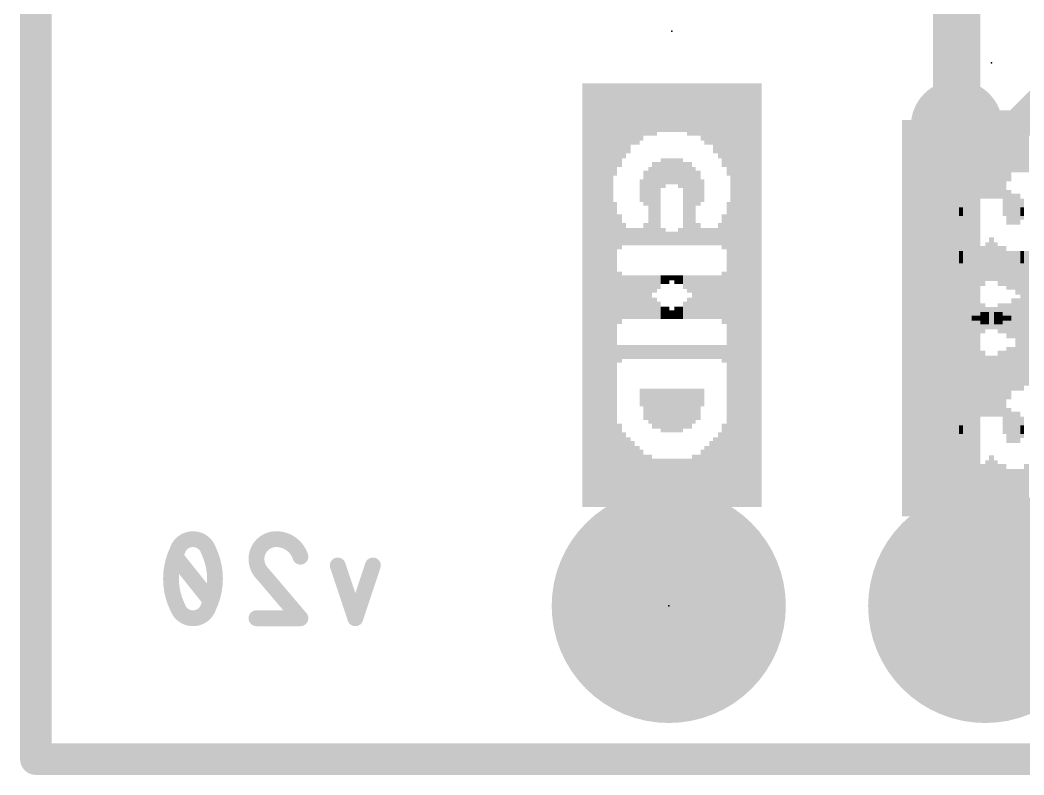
# Model space of a CAD drawing. Extents: x -27.9 to 58.7, y -19.6 to 25.5.
# Drawn here: x -0.13 to 7.93, y -0.13 to 5.93 of the extents above; entities that cross this region are included whole.
import ezdxf

# ---------------------------------------------------------------- set-up
doc = ezdxf.new("R2010")
doc.units = 0
for name, color, linetype in [('1', 12, 'CONTINUOUS'), ('16', 53, 'CONTINUOUS'), ('17', 254, 'CONTINUOUS'), ('18', 110, 'CONTINUOUS'), ('20', 53, 'CONTINUOUS'), ('21', 41, 'CONTINUOUS'), ('22', 40, 'CONTINUOUS'), ('23', 53, 'CONTINUOUS'), ('24', 53, 'CONTINUOUS'), ('51', 53, 'CONTINUOUS')]:
    doc.layers.add(name, color=color, linetype=linetype)

# ---------------------------------------------------------------- blocks, each defined once
blk = doc.blocks.new('RECT')
blk.add_solid([(-0.5, -0.5), (0.5, -0.5), (-0.5, 0.5), (0.5, 0.5)])
blk = doc.blocks.new('ROUNDP')
at = {"const_width": 0.5}
blk.add_lwpolyline([(0, -0.25, 1), (0, 0.25, 1), (0, -0.25)], format="xyb", dxfattribs=at)
blk = doc.blocks.new('ROUNDV')
at = {"const_width": 0.5}
blk.add_lwpolyline([(0, -0.25, 1), (0, 0.25, 1), (0, -0.25)], format="xyb", dxfattribs=at)

msp = doc.modelspace()

# ---------------------------------------------------------------- linework, layer by layer
at = {"layer": '1'}
for points, const_width in [([(0, 0), (0, 25.4)], 0.254), ([(7.3914, 6.7446), (7.3914, 5.08)], 0.381), ([(7.3914, 1.458), (7.3914, 5.08)], 0.381), ([(7.62, 1.2294), (7.3914, 1.458)], 0.381), ([(24.2472, 0), (0, 0)], 0.254)]:
    msp.add_lwpolyline(points, dxfattribs=dict(at, const_width=const_width))
for points, const_width in [([(7.4867, 5.08, 1), (7.2961, 5.08)], 0.1905), ([(7.2961, 5.08, 1), (7.4867, 5.08)], 0.1905), ([(7.4588, 1.5253, 1), (7.324, 1.3906)], 0.1905), ([(7.2961, 1.458, 1), (7.4867, 1.458)], 0.1905), ([(7.5526, 1.162, 1), (7.6874, 1.2967)], 0.1905), ([(0, 0.0635, 1), (0, -0.0635)], 0.127), ([(-0.0635, 0, 1), (0.0635, 0)], 0.127)]:
    msp.add_lwpolyline(points, format="xyb", dxfattribs=dict(at, const_width=const_width))
at = {"layer": '16'}
for points, const_width in [([(0, 0), (0, 25.4)], 0.254), ([(7.874, 5.08), (8.89, 6.096)], 0.254), ([(7.3914, 5.08), (7.874, 5.08)], 0.254), ([(1.4021, 1.2714), (1.1199, 1.6242)], 0.127), ([(2.564, 1.1303), (2.4229, 1.5536)], 0.127), ([(2.7051, 1.5536), (2.564, 1.1303)], 0.127), ([(1.8233, 1.4831), (2.1232, 1.1303)], 0.127), ([(2.1232, 1.1303), (1.7704, 1.1303)], 0.127), ([(24.2472, 0), (0, 0)], 0.254)]:
    msp.add_lwpolyline(points, dxfattribs=dict(at, const_width=const_width))
for points, const_width in [([(7.3914, 5.1435, 1), (7.3914, 5.0165)], 0.127), ([(7.8291, 5.1249, 1), (7.9189, 5.0351)], 0.127), ([(7.874, 5.0165, 1), (7.874, 5.1435)], 0.127), ([(1.261, 1.7653, 0.3205), (1.1375, 1.6771)], 0.127), ([(1.3844, 1.6771, 0.3205), (1.261, 1.7653)], 0.127), ([(1.261, 1.797, 1), (1.261, 1.7336)], 0.0635), ([(1.261, 1.7336, 1), (1.261, 1.797)], 0.0635), ([(1.9291, 1.7653, 0.4142), (1.7704, 1.6066)], 0.127), ([(2.1232, 1.6242, 0.3252), (1.9291, 1.7653)], 0.127), ([(1.9291, 1.797, 1), (1.9291, 1.7336)], 0.0635), ([(1.9291, 1.7336, 1), (1.9291, 1.7971)], 0.0635), ([(1.1375, 1.6771, 0.1139), (1.0846, 1.4478)], 0.127), ([(1.1075, 1.6874, 1), (1.1675, 1.6668)], 0.0635), ([(1.166, 1.6632, 1), (1.109, 1.691)], 0.0635), ([(1.4374, 1.4478, 0.1139), (1.3844, 1.6771)], 0.127), ([(1.413, 1.691, 1), (1.3559, 1.6632)], 0.0635), ([(1.3544, 1.6668, 1), (1.4145, 1.6874)], 0.0635), ([(1.1447, 1.644, 1), (1.0951, 1.6044)], 0.0635), ([(1.8021, 1.6065, 1), (1.7386, 1.6066)], 0.0635), ([(1.7386, 1.6066, 1), (1.8021, 1.6066)], 0.0635), ([(1.7704, 1.6066, 0.2053), (1.8233, 1.4831)], 0.127), ([(2.093, 1.6144, 1), (2.1534, 1.634)], 0.0635), ([(2.453, 1.5637, 1), (2.3928, 1.5436)], 0.0635), ([(2.7352, 1.5436, 1), (2.675, 1.5637)], 0.0635), ([(1.8475, 1.5036, 1), (1.7991, 1.4625)], 0.0635), ([(1.8014, 1.4601, 1), (1.8452, 1.5061)], 0.0635), ([(1.0846, 1.4478, 0.1139), (1.1375, 1.2185)], 0.127), ([(1.1163, 1.4478, 1), (1.0528, 1.4478)], 0.0635), ([(1.0528, 1.4478, 1), (1.1163, 1.4478)], 0.0635), ([(1.3844, 1.2185, 0.1139), (1.4374, 1.4478)], 0.127), ([(1.4691, 1.4478, 1), (1.4056, 1.4478)], 0.0635), ([(1.4056, 1.4478, 1), (1.4691, 1.4478)], 0.0635), ([(1.3773, 1.2516, 1), (1.4269, 1.2912)], 0.0635), ([(1.1375, 1.2185, 0.3205), (1.261, 1.1303)], 0.127), ([(1.1675, 1.2288, 1), (1.1075, 1.2082)], 0.0635), ([(1.109, 1.2046, 1), (1.166, 1.2324)], 0.0635), ([(1.261, 1.1303, 0.3205), (1.3844, 1.2185)], 0.127), ([(1.3559, 1.2324, 1), (1.413, 1.2046)], 0.0635), ([(1.4145, 1.2082, 1), (1.3544, 1.2288)], 0.0635), ([(1.261, 1.162, 1), (1.261, 1.0986)], 0.0635), ([(1.261, 1.0986, 1), (1.261, 1.162)], 0.0635), ([(1.7704, 1.1621, 1), (1.7704, 1.0986)], 0.0635), ([(2.099, 1.1097, 1), (2.1474, 1.1509)], 0.0635), ([(2.1232, 1.0986, 1), (2.1232, 1.1621)], 0.0635), ([(2.5339, 1.1403, 1), (2.5941, 1.1203)], 0.0635), ([(2.5339, 1.1203, 1), (2.5941, 1.1403)], 0.0635), ([(0, 0.0635, 1), (0, -0.0635)], 0.127), ([(-0.0635, 0, 1), (0.0635, 0)], 0.127)]:
    msp.add_lwpolyline(points, format="xyb", dxfattribs=dict(at, const_width=const_width))
at = {"layer": '20', "const_width": 0.2032}
for points in [[(0, 25.4), (0, 0)], [(0, 0), (25.4, 0)]]:
    msp.add_lwpolyline(points, dxfattribs=at)
at = {"layer": '20', "const_width": 0.1016}
for points in [[(0, 0.0508, 1), (0, -0.0508)], [(-0.0508, 0, 1), (0.0508, 0)]]:
    msp.add_lwpolyline(points, format="xyb", dxfattribs=at)
at = {"layer": '23'}
for p in [(5.1054, 5.842), (7.6708, 5.588), (5.08, 1.2294)]:
    msp.add_point(p, dxfattribs=at)
at = {"layer": '24'}
for p in [(5.1054, 5.842), (7.6708, 5.588)]:
    msp.add_point(p, dxfattribs=at)

# ---------------------------------------------------------------- block references
at = {"layer": '17', "xscale": 1.8796, "yscale": 1.8796, "rotation": 90}
for p in [(5.08, 1.2294), (5.08, 1.2294), (7.62, 1.2294), (7.62, 1.2294)]:
    msp.add_blockref('ROUNDP', p, dxfattribs=at)
at = {"layer": '18', "xscale": 0.7366, "yscale": 0.7366}
msp.add_blockref('ROUNDV', (7.3914, 5.08), dxfattribs=at)
msp.add_blockref('ROUNDV', (7.3914, 5.08), dxfattribs=at)
at = {"layer": '21', "rotation": 270}
for p, xscale, yscale in [((4.4054, 3.722), 3.4, 0.04), ((4.4404, 3.722), 3.4, 0.03), ((4.4754, 3.722), 3.4, 0.04), ((4.5104, 3.722), 3.4, 0.03), ((4.5454, 3.722), 3.4, 0.04), ((4.5804, 3.722), 3.4, 0.03), ((4.6154, 3.722), 3.4, 0.04), ((4.6504, 5.072), 0.7, 0.03), ((4.6854, 5.107), 0.63, 0.04), ((4.7204, 5.142), 0.56, 0.03), ((4.7554, 5.157), 0.53, 0.04), ((4.7904, 5.177), 0.49, 0.03), ((4.8254, 5.192), 0.46, 0.04), ((4.8604, 5.192), 0.46, 0.03), ((4.8954, 5.212), 0.42, 0.04), ((4.9304, 5.212), 0.42, 0.03), ((4.9654, 5.212), 0.42, 0.04), ((5.0004, 5.227), 0.39, 0.03), ((5.0354, 5.227), 0.39, 0.04), ((5.0704, 5.227), 0.39, 0.03), ((5.1054, 5.227), 0.39, 0.04), ((5.1404, 5.227), 0.39, 0.03), ((5.1754, 5.227), 0.39, 0.04), ((5.2104, 5.227), 0.39, 0.03), ((5.2454, 5.212), 0.42, 0.04), ((5.2804, 5.212), 0.42, 0.03), ((5.3154, 5.212), 0.42, 0.04), ((5.3504, 5.192), 0.46, 0.03), ((5.3854, 5.177), 0.49, 0.04), ((5.4204, 5.177), 0.49, 0.03), ((5.4554, 5.142), 0.56, 0.04), ((5.4904, 5.122), 0.6, 0.03), ((5.5254, 5.087), 0.67, 0.04), ((5.5604, 5.052), 0.74, 0.03), ((5.5954, 3.722), 3.4, 0.04), ((5.6304, 3.722), 3.4, 0.03), ((5.6654, 3.722), 3.4, 0.04), ((5.7004, 3.722), 3.4, 0.03), ((5.7354, 3.722), 3.4, 0.04), ((5.7704, 3.722), 3.4, 0.03), ((5.8054, 3.722), 3.4, 0.04), ((6.9708, 3.538), 3.18, 0.04), ((7.0058, 3.538), 3.18, 0.03), ((7.0408, 3.538), 3.18, 0.04), ((7.0758, 3.538), 3.18, 0.03), ((7.1108, 3.538), 3.18, 0.04), ((7.1458, 3.538), 3.18, 0.03), ((7.1808, 3.538), 3.18, 0.04), ((7.2158, 4.848), 0.56, 0.03), ((7.2508, 4.883), 0.49, 0.04), ((7.2858, 4.903), 0.45, 0.03), ((7.3208, 4.918), 0.42, 0.04), ((7.3558, 4.938), 0.38, 0.03), ((7.3908, 4.938), 0.38, 0.04), ((7.4258, 4.938), 0.38, 0.03), ((7.4608, 4.938), 0.38, 0.04), ((7.4958, 4.938), 0.38, 0.03), ((7.5308, 4.918), 0.42, 0.04), ((7.5658, 4.743), 0.77, 0.03), ((7.6008, 4.813), 0.63, 0.04), ((7.6358, 4.813), 0.63, 0.03), ((7.6708, 4.813), 0.63, 0.04), ((7.7058, 4.813), 0.63, 0.03), ((7.7408, 4.813), 0.63, 0.04), ((7.7758, 4.813), 0.63, 0.03), ((7.8108, 4.883), 0.49, 0.04), ((7.8458, 4.918), 0.42, 0.03), ((7.8808, 4.918), 0.42, 0.04), ((7.9158, 4.918), 0.42, 0.03), ((7.9508, 4.918), 0.42, 0.04), ((4.9654, 4.617), 0.35, 0.04), ((5.0004, 4.617), 0.35, 0.03), ((5.0354, 4.717), 0.21, 0.04), ((5.0704, 4.717), 0.21, 0.03), ((5.1054, 4.717), 0.21, 0.04), ((5.1404, 4.717), 0.21, 0.03), ((5.1754, 4.702), 0.24, 0.04), ((5.2104, 4.457), 0.67, 0.03), ((5.2454, 4.457), 0.67, 0.04), ((4.8954, 4.582), 0.28, 0.04), ((4.9304, 4.597), 0.31, 0.03), ((5.2804, 4.437), 0.63, 0.03), ((5.3154, 4.562), 0.24, 0.04), ((4.8604, 4.562), 0.18, 0.03), ((7.4608, 4.413), 0.25, 0.04), ((7.4958, 4.413), 0.25, 0.03), ((7.5308, 4.428), 0.28, 0.04), ((7.8108, 4.448), 0.24, 0.04), ((7.8458, 4.413), 0.25, 0.03), ((5.5604, 3.247), 2.45, 0.03), ((7.4258, 4.413), 0.17, 0.03), ((7.8808, 4.413), 0.17, 0.04), ((4.6504, 4.232), 0.28, 0.03), ((5.5254, 4.232), 0.28, 0.04), ((7.9158, 4.393), 0.07, 0.03), ((4.6854, 4.197), 0.21, 0.04), ((5.3154, 4.212), 0.18, 0.04), ((5.4904, 4.212), 0.18, 0.03), ((4.7204, 4.192), 0.14, 0.03), ((4.7554, 4.177), 0.11, 0.04), ((4.7904, 4.177), 0.11, 0.03), ((4.8254, 4.177), 0.11, 0.04), ((4.8604, 4.177), 0.11, 0.03), ((4.8954, 4.177), 0.11, 0.04), ((4.9304, 4.177), 0.11, 0.03), ((4.9654, 4.177), 0.11, 0.04), ((5.0004, 4.177), 0.11, 0.03), ((5.0354, 4.177), 0.11, 0.04), ((5.0704, 4.177), 0.11, 0.03), ((5.1054, 4.177), 0.11, 0.04), ((5.1404, 4.177), 0.11, 0.03), ((5.1754, 4.192), 0.14, 0.04), ((5.3504, 4.192), 0.14, 0.03), ((5.3854, 4.192), 0.14, 0.04), ((5.4204, 4.192), 0.14, 0.03), ((5.4554, 4.192), 0.14, 0.04), ((7.2158, 3.923), 0.67, 0.03), ((7.2508, 3.908), 0.56, 0.04), ((7.2858, 3.903), 0.49, 0.03), ((7.3208, 3.888), 0.46, 0.04), ((7.6008, 3.958), 0.32, 0.04), ((7.6358, 3.978), 0.28, 0.03), ((7.6708, 4.013), 0.35, 0.04), ((7.7058, 4.008), 0.28, 0.03), ((7.7408, 3.993), 0.25, 0.04), ((7.7758, 4.013), 0.21, 0.03), ((7.3558, 3.888), 0.38, 0.03), ((7.3908, 3.888), 0.38, 0.04), ((7.4258, 3.903), 0.35, 0.03), ((7.4608, 3.903), 0.35, 0.04), ((7.4958, 3.923), 0.31, 0.03), ((7.5308, 3.923), 0.31, 0.04), ((7.5658, 3.938), 0.28, 0.03), ((7.8108, 3.993), 0.17, 0.04), ((7.8458, 4.008), 0.14, 0.03), ((7.8808, 4.008), 0.14, 0.04), ((7.9158, 4.028), 0.1, 0.03), ((4.6504, 3.702), 0.42, 0.03), ((4.6854, 3.722), 0.38, 0.04), ((4.7204, 3.722), 0.32, 0.03), ((4.7554, 3.742), 0.28, 0.04), ((4.7904, 3.742), 0.28, 0.03), ((4.8254, 3.757), 0.25, 0.04), ((4.8604, 3.777), 0.21, 0.03), ((4.8954, 3.792), 0.18, 0.04), ((4.9304, 3.792), 0.18, 0.03), ((4.9654, 3.812), 0.14, 0.04), ((5.0004, 3.827), 0.11, 0.03), ((5.0354, 3.847), 0.07, 0.04), ((5.0704, 3.847), 0.07, 0.03), ((5.1054, 3.862), 0.04, 0.04), ((5.4904, 3.707), 0.35, 0.03), ((5.5254, 3.702), 0.42, 0.04), ((5.3854, 3.672), 0.28, 0.04), ((5.4204, 3.687), 0.31, 0.03), ((5.4554, 3.687), 0.31, 0.04), ((5.2804, 3.637), 0.21, 0.03), ((5.3154, 3.637), 0.21, 0.04), ((5.3504, 3.652), 0.24, 0.03), ((7.9158, 3.538), 0.38, 0.03), ((7.9508, 3.518), 0.42, 0.04), ((5.1404, 3.582), 0.1, 0.03), ((5.1754, 3.582), 0.1, 0.04), ((5.2104, 3.602), 0.14, 0.03), ((5.2454, 3.617), 0.17, 0.04), ((7.6708, 3.538), 0.18, 0.04), ((7.7058, 3.538), 0.18, 0.03), ((7.7408, 3.538), 0.24, 0.04), ((7.7758, 3.538), 0.24, 0.03), ((7.8108, 3.518), 0.28, 0.04), ((7.8458, 3.538), 0.32, 0.03), ((7.8808, 3.523), 0.35, 0.04), ((5.0704, 3.547), 0.03, 0.03), ((5.1054, 3.567), 0.07, 0.04), ((7.5308, 3.538), 0.04, 0.04), ((7.5658, 3.538), 0.04, 0.03), ((7.6008, 3.538), 0.1, 0.04), ((7.6358, 3.538), 0.1, 0.03), ((7.2158, 3.153), 0.67, 0.03), ((7.2508, 3.168), 0.56, 0.04), ((7.2858, 3.173), 0.49, 0.03), ((7.3208, 3.188), 0.46, 0.04), ((4.6504, 3.267), 0.17, 0.03), ((4.6854, 3.252), 0.14, 0.04), ((4.7204, 3.267), 0.11, 0.03), ((4.7554, 3.267), 0.11, 0.04), ((4.7904, 3.267), 0.11, 0.03), ((4.8254, 3.267), 0.11, 0.04), ((4.8604, 3.267), 0.11, 0.03), ((4.8954, 3.267), 0.11, 0.04), ((4.9304, 3.267), 0.11, 0.03), ((4.9654, 3.267), 0.11, 0.04), ((5.0004, 3.267), 0.11, 0.03), ((5.0354, 3.267), 0.11, 0.04), ((5.0704, 3.267), 0.11, 0.03), ((5.1054, 3.267), 0.11, 0.04), ((5.1404, 3.267), 0.11, 0.03), ((5.1754, 3.267), 0.11, 0.04), ((5.2104, 3.267), 0.11, 0.03), ((5.2454, 3.267), 0.11, 0.04), ((5.2804, 3.267), 0.11, 0.03), ((5.3154, 3.267), 0.11, 0.04), ((5.3504, 3.267), 0.11, 0.03), ((5.3854, 3.267), 0.11, 0.04), ((5.4204, 3.267), 0.11, 0.03), ((5.4554, 3.267), 0.11, 0.04), ((5.4904, 3.267), 0.11, 0.03), ((5.5254, 3.252), 0.14, 0.04), ((7.3558, 3.188), 0.38, 0.03), ((7.3908, 3.188), 0.38, 0.04), ((7.4258, 3.173), 0.35, 0.03), ((7.4608, 3.173), 0.35, 0.04), ((7.4958, 3.153), 0.31, 0.03), ((7.5308, 3.133), 0.35, 0.04), ((7.5658, 2.943), 0.67, 0.03), ((7.6008, 3.013), 0.53, 0.04), ((7.6358, 2.993), 0.49, 0.03), ((7.6708, 2.993), 0.49, 0.04), ((7.7058, 2.978), 0.46, 0.03), ((7.7408, 2.978), 0.46, 0.04), ((7.7758, 2.958), 0.42, 0.03), ((7.8108, 3.028), 0.28, 0.04), ((7.8458, 3.048), 0.18, 0.03), ((7.8808, 3.048), 0.18, 0.04), ((7.9158, 3.028), 0.14, 0.03), ((4.8604, 2.902), 0.14, 0.03), ((4.8954, 2.847), 0.25, 0.04), ((4.9304, 2.832), 0.28, 0.03), ((4.9654, 2.812), 0.32, 0.04), ((5.0004, 2.812), 0.32, 0.03), ((5.0354, 2.797), 0.35, 0.04), ((5.0704, 2.797), 0.35, 0.03), ((5.1054, 2.797), 0.35, 0.04), ((5.1404, 2.797), 0.35, 0.03), ((5.1754, 2.797), 0.35, 0.04), ((5.2104, 2.812), 0.32, 0.03), ((5.2454, 2.832), 0.28, 0.04), ((5.2804, 2.847), 0.25, 0.03), ((5.3154, 2.867), 0.21, 0.04), ((4.6504, 2.392), 0.74, 0.03), ((7.4258, 2.663), 0.17, 0.03), ((7.4608, 2.663), 0.25, 0.04), ((7.4958, 2.663), 0.25, 0.03), ((7.5308, 2.678), 0.28, 0.04), ((7.8108, 2.698), 0.24, 0.04), ((7.8458, 2.663), 0.25, 0.03), ((7.8808, 2.663), 0.17, 0.04), ((5.5254, 2.357), 0.67, 0.04), ((7.9158, 2.643), 0.07, 0.03), ((4.6854, 2.337), 0.63, 0.04), ((4.7204, 2.302), 0.56, 0.03), ((5.4554, 2.302), 0.56, 0.04), ((5.4904, 2.322), 0.6, 0.03), ((4.7554, 2.287), 0.53, 0.04), ((4.7904, 2.267), 0.49, 0.03), ((5.3854, 2.267), 0.49, 0.04), ((5.4204, 2.287), 0.53, 0.03), ((7.2158, 2.228), 0.56, 0.03), ((4.8254, 2.252), 0.46, 0.04), ((4.8604, 2.252), 0.46, 0.03), ((4.8954, 2.232), 0.42, 0.04), ((4.9304, 2.232), 0.42, 0.03), ((5.2804, 2.232), 0.42, 0.03), ((5.3154, 2.232), 0.42, 0.04), ((5.3504, 2.252), 0.46, 0.03), ((7.2508, 2.193), 0.49, 0.04), ((7.6708, 2.193), 0.49, 0.04), ((4.9654, 2.217), 0.39, 0.04), ((5.0004, 2.217), 0.39, 0.03), ((5.0354, 2.217), 0.39, 0.04), ((5.0704, 2.217), 0.39, 0.03), ((5.1054, 2.217), 0.39, 0.04), ((5.1404, 2.217), 0.39, 0.03), ((5.1754, 2.217), 0.39, 0.04), ((5.2104, 2.217), 0.39, 0.03), ((5.2454, 2.217), 0.39, 0.04), ((7.2858, 2.173), 0.45, 0.03), ((7.3208, 2.158), 0.42, 0.04), ((7.6008, 2.158), 0.42, 0.04), ((7.6358, 2.158), 0.42, 0.03), ((7.7058, 2.173), 0.45, 0.03), ((7.7408, 2.158), 0.42, 0.04), ((7.7758, 2.158), 0.42, 0.03), ((7.9508, 2.158), 0.42, 0.04), ((7.3558, 2.138), 0.38, 0.03), ((7.3908, 2.138), 0.38, 0.04), ((7.4258, 2.138), 0.38, 0.03), ((7.4608, 2.138), 0.38, 0.04), ((7.4958, 2.138), 0.38, 0.03), ((7.5308, 2.138), 0.38, 0.04), ((7.5658, 2.138), 0.38, 0.03), ((7.8108, 2.138), 0.38, 0.04), ((7.8458, 2.138), 0.38, 0.03), ((7.8808, 2.138), 0.38, 0.04), ((7.9158, 2.138), 0.38, 0.03)]:
    msp.add_blockref('RECT', p, dxfattribs=dict(at, xscale=xscale, yscale=yscale))
at = {"layer": '22', "rotation": 270}
for p, xscale, yscale in [((4.4054, 3.722), 3.4, 0.04), ((4.4404, 3.722), 3.4, 0.03), ((4.4754, 3.722), 3.4, 0.04), ((4.5104, 3.722), 3.4, 0.03), ((4.5454, 3.722), 3.4, 0.04), ((4.5804, 3.722), 3.4, 0.03), ((4.6154, 3.722), 3.4, 0.04), ((4.6504, 5.052), 0.74, 0.03), ((4.6854, 5.087), 0.67, 0.04), ((4.7204, 5.122), 0.6, 0.03), ((4.7554, 5.142), 0.56, 0.04), ((4.7904, 5.177), 0.49, 0.03), ((4.8254, 5.177), 0.49, 0.04), ((4.8604, 5.192), 0.46, 0.03), ((4.8954, 5.212), 0.42, 0.04), ((4.9304, 5.212), 0.42, 0.03), ((4.9654, 5.212), 0.42, 0.04), ((5.0004, 5.227), 0.39, 0.03), ((5.0354, 5.227), 0.39, 0.04), ((5.0704, 5.227), 0.39, 0.03), ((5.1054, 5.227), 0.39, 0.04), ((5.1404, 5.227), 0.39, 0.03), ((5.1754, 5.227), 0.39, 0.04), ((5.2104, 5.227), 0.39, 0.03), ((5.2454, 5.212), 0.42, 0.04), ((5.2804, 5.212), 0.42, 0.03), ((5.3154, 5.212), 0.42, 0.04), ((5.3504, 5.192), 0.46, 0.03), ((5.3854, 5.192), 0.46, 0.04), ((5.4204, 5.177), 0.49, 0.03), ((5.4554, 5.157), 0.53, 0.04), ((5.4904, 5.142), 0.56, 0.03), ((5.5254, 5.107), 0.63, 0.04), ((5.5604, 5.072), 0.7, 0.03), ((5.5954, 3.722), 3.4, 0.04), ((5.6304, 3.722), 3.4, 0.03), ((5.6654, 3.722), 3.4, 0.04), ((5.7004, 3.722), 3.4, 0.03), ((5.7354, 3.722), 3.4, 0.04), ((5.7704, 3.722), 3.4, 0.03), ((5.8054, 3.722), 3.4, 0.04), ((6.9708, 3.538), 3.18, 0.04), ((7.0058, 3.538), 3.18, 0.03), ((7.0408, 3.538), 3.18, 0.04), ((7.0758, 3.538), 3.18, 0.03), ((7.1108, 3.538), 3.18, 0.04), ((7.1458, 3.538), 3.18, 0.03), ((7.1808, 3.538), 3.18, 0.04), ((7.2158, 4.813), 0.63, 0.03), ((7.2508, 4.868), 0.52, 0.04), ((7.2858, 4.883), 0.49, 0.03), ((7.3208, 4.903), 0.45, 0.04), ((7.3558, 4.918), 0.42, 0.03), ((7.3908, 4.918), 0.42, 0.04), ((7.4258, 4.918), 0.42, 0.03), ((7.4608, 4.918), 0.42, 0.04), ((7.4958, 4.918), 0.42, 0.03), ((7.5308, 4.883), 0.49, 0.04), ((7.5658, 4.813), 0.63, 0.03), ((7.6008, 4.813), 0.63, 0.04), ((7.6358, 4.813), 0.63, 0.03), ((7.6708, 4.813), 0.63, 0.04), ((7.7058, 4.813), 0.63, 0.03), ((7.7408, 4.813), 0.63, 0.04), ((7.7758, 4.743), 0.77, 0.03), ((7.8108, 4.918), 0.42, 0.04), ((7.8458, 4.938), 0.38, 0.03), ((7.8808, 4.938), 0.38, 0.04), ((7.9158, 4.938), 0.38, 0.03), ((7.9508, 4.938), 0.38, 0.04), ((4.9654, 4.457), 0.67, 0.04), ((5.0004, 4.457), 0.67, 0.03), ((5.0354, 4.702), 0.24, 0.04), ((5.0704, 4.717), 0.21, 0.03), ((5.1054, 4.717), 0.21, 0.04), ((5.1404, 4.717), 0.21, 0.03), ((5.1754, 4.717), 0.21, 0.04), ((5.2104, 4.617), 0.35, 0.03), ((5.2454, 4.617), 0.35, 0.04), ((4.8954, 4.562), 0.24, 0.04), ((4.9304, 4.437), 0.63, 0.03), ((5.2804, 4.597), 0.31, 0.03), ((5.3154, 4.582), 0.28, 0.04), ((5.3504, 4.562), 0.18, 0.03), ((7.4958, 4.413), 0.25, 0.03), ((7.5308, 4.448), 0.24, 0.04), ((7.8108, 4.428), 0.28, 0.04), ((7.8458, 4.413), 0.25, 0.03), ((7.8808, 4.413), 0.25, 0.04), ((4.6504, 3.247), 2.45, 0.03), ((7.4608, 4.413), 0.17, 0.04), ((7.9158, 4.413), 0.17, 0.03), ((4.6854, 4.232), 0.28, 0.04), ((5.5604, 4.232), 0.28, 0.03), ((7.4258, 4.393), 0.07, 0.03), ((4.7204, 4.212), 0.18, 0.03), ((4.8954, 4.212), 0.18, 0.04), ((5.5254, 4.197), 0.21, 0.04), ((7.2158, 3.538), 1.58, 0.03), ((4.7554, 4.192), 0.14, 0.04), ((4.7904, 4.192), 0.14, 0.03), ((4.8254, 4.192), 0.14, 0.04), ((4.8604, 4.192), 0.14, 0.03), ((5.0354, 4.192), 0.14, 0.04), ((5.0704, 4.177), 0.11, 0.03), ((5.1054, 4.177), 0.11, 0.04), ((5.1404, 4.177), 0.11, 0.03), ((5.1754, 4.177), 0.11, 0.04), ((5.2104, 4.177), 0.11, 0.03), ((5.2454, 4.177), 0.11, 0.04), ((5.2804, 4.177), 0.11, 0.03), ((5.3154, 4.177), 0.11, 0.04), ((5.3504, 4.177), 0.11, 0.03), ((5.3854, 4.177), 0.11, 0.04), ((5.4204, 4.177), 0.11, 0.03), ((5.4554, 4.177), 0.11, 0.04), ((5.4904, 4.192), 0.14, 0.03), ((7.2508, 4.098), 0.24, 0.04), ((7.2858, 4.098), 0.18, 0.03), ((7.3208, 4.078), 0.14, 0.04), ((7.3558, 4.063), 0.11, 0.03), ((7.3908, 4.048), 0.14, 0.04), ((7.5658, 4.013), 0.21, 0.03), ((7.6008, 3.993), 0.25, 0.04), ((7.6358, 4.008), 0.28, 0.03), ((7.6708, 4.013), 0.35, 0.04), ((7.7058, 3.978), 0.28, 0.03), ((7.7408, 3.958), 0.32, 0.04), ((7.4258, 4.028), 0.1, 0.03), ((7.4608, 4.008), 0.14, 0.04), ((7.4958, 4.008), 0.14, 0.03), ((7.5308, 3.993), 0.17, 0.04), ((7.7758, 3.938), 0.28, 0.03), ((7.8108, 3.923), 0.31, 0.04), ((7.8458, 3.923), 0.31, 0.03), ((7.8808, 3.903), 0.35, 0.04), ((7.9158, 3.903), 0.35, 0.03), ((7.9508, 3.888), 0.38, 0.04), ((4.6854, 3.702), 0.42, 0.04), ((4.7204, 3.707), 0.35, 0.03), ((5.1054, 3.862), 0.04, 0.04), ((5.1404, 3.847), 0.07, 0.03), ((5.1754, 3.847), 0.07, 0.04), ((5.2104, 3.827), 0.11, 0.03), ((5.2454, 3.812), 0.14, 0.04), ((5.2804, 3.792), 0.18, 0.03), ((5.3154, 3.792), 0.18, 0.04), ((5.3504, 3.777), 0.21, 0.03), ((5.3854, 3.757), 0.25, 0.04), ((5.4204, 3.742), 0.28, 0.03), ((5.4554, 3.742), 0.28, 0.04), ((5.4904, 3.722), 0.32, 0.03), ((5.5254, 3.722), 0.38, 0.04), ((5.5604, 3.702), 0.42, 0.03), ((4.7554, 3.687), 0.31, 0.04), ((4.7904, 3.687), 0.31, 0.03), ((4.8254, 3.672), 0.28, 0.04), ((7.2508, 3.538), 0.52, 0.04), ((7.2858, 3.538), 0.52, 0.03), ((4.8604, 3.652), 0.24, 0.03), ((4.8954, 3.637), 0.21, 0.04), ((4.9304, 3.637), 0.21, 0.03), ((7.3208, 3.538), 0.46, 0.04), ((7.3558, 3.538), 0.46, 0.03), ((7.3908, 3.518), 0.42, 0.04), ((7.4258, 3.538), 0.38, 0.03), ((4.9654, 3.617), 0.17, 0.04), ((5.0004, 3.602), 0.14, 0.03), ((5.0354, 3.582), 0.1, 0.04), ((5.0704, 3.582), 0.1, 0.03), ((7.4608, 3.523), 0.35, 0.04), ((7.4958, 3.538), 0.32, 0.03), ((7.5308, 3.518), 0.28, 0.04), ((7.5658, 3.538), 0.24, 0.03), ((7.6008, 3.538), 0.24, 0.04), ((7.6358, 3.538), 0.18, 0.03), ((7.6708, 3.538), 0.18, 0.04), ((5.1054, 3.567), 0.07, 0.04), ((5.1404, 3.547), 0.03, 0.03), ((7.7058, 3.538), 0.1, 0.03), ((7.7408, 3.538), 0.1, 0.04), ((7.7758, 3.538), 0.04, 0.03), ((7.8108, 3.538), 0.04, 0.04), ((4.6854, 3.252), 0.14, 0.04), ((4.7204, 3.267), 0.11, 0.03), ((4.7554, 3.267), 0.11, 0.04), ((4.7904, 3.267), 0.11, 0.03), ((4.8254, 3.267), 0.11, 0.04), ((4.8604, 3.267), 0.11, 0.03), ((4.8954, 3.267), 0.11, 0.04), ((4.9304, 3.267), 0.11, 0.03), ((4.9654, 3.267), 0.11, 0.04), ((5.0004, 3.267), 0.11, 0.03), ((5.0354, 3.267), 0.11, 0.04), ((5.0704, 3.267), 0.11, 0.03), ((5.1054, 3.267), 0.11, 0.04), ((5.1404, 3.267), 0.11, 0.03), ((5.1754, 3.267), 0.11, 0.04), ((5.2104, 3.267), 0.11, 0.03), ((5.2454, 3.267), 0.11, 0.04), ((5.2804, 3.267), 0.11, 0.03), ((5.3154, 3.267), 0.11, 0.04), ((5.3504, 3.267), 0.11, 0.03), ((5.3854, 3.267), 0.11, 0.04), ((5.4204, 3.267), 0.11, 0.03), ((5.4554, 3.267), 0.11, 0.04), ((5.4904, 3.267), 0.11, 0.03), ((5.5254, 3.252), 0.14, 0.04), ((5.5604, 3.267), 0.17, 0.03), ((7.8108, 3.133), 0.35, 0.04), ((7.8458, 3.153), 0.31, 0.03), ((7.8808, 3.173), 0.35, 0.04), ((7.9158, 3.173), 0.35, 0.03), ((7.9508, 3.188), 0.38, 0.04), ((7.6708, 2.993), 0.49, 0.04), ((7.7058, 2.993), 0.49, 0.03), ((7.7408, 3.013), 0.53, 0.04), ((7.7758, 2.943), 0.67, 0.03), ((7.5308, 3.028), 0.28, 0.04), ((7.5658, 2.958), 0.42, 0.03), ((7.6008, 2.978), 0.46, 0.04), ((7.6358, 2.978), 0.46, 0.03), ((7.2508, 2.978), 0.24, 0.04), ((7.2858, 2.978), 0.18, 0.03), ((7.3208, 2.998), 0.14, 0.04), ((7.3558, 3.013), 0.11, 0.03), ((7.3908, 3.028), 0.14, 0.04), ((7.4258, 3.028), 0.14, 0.03), ((7.4608, 3.048), 0.18, 0.04), ((7.4958, 3.048), 0.18, 0.03), ((4.8954, 2.867), 0.21, 0.04), ((4.9304, 2.847), 0.25, 0.03), ((4.9654, 2.832), 0.28, 0.04), ((5.0004, 2.812), 0.32, 0.03), ((5.0354, 2.797), 0.35, 0.04), ((5.0704, 2.797), 0.35, 0.03), ((5.1054, 2.797), 0.35, 0.04), ((5.1404, 2.797), 0.35, 0.03), ((5.1754, 2.797), 0.35, 0.04), ((5.2104, 2.812), 0.32, 0.03), ((5.2454, 2.812), 0.32, 0.04), ((5.2804, 2.832), 0.28, 0.03), ((5.3154, 2.847), 0.25, 0.04), ((5.3504, 2.902), 0.14, 0.03), ((5.5604, 2.392), 0.74, 0.03), ((7.4608, 2.663), 0.17, 0.04), ((7.4958, 2.663), 0.25, 0.03), ((7.5308, 2.698), 0.24, 0.04), ((7.8108, 2.678), 0.28, 0.04), ((7.8458, 2.663), 0.25, 0.03), ((7.8808, 2.663), 0.25, 0.04), ((7.9158, 2.663), 0.17, 0.03), ((4.6854, 2.357), 0.67, 0.04), ((7.4258, 2.643), 0.07, 0.03), ((4.7204, 2.322), 0.6, 0.03), ((4.7554, 2.302), 0.56, 0.04), ((5.4904, 2.302), 0.56, 0.03), ((5.5254, 2.337), 0.63, 0.04), ((4.7904, 2.287), 0.53, 0.03), ((4.8254, 2.267), 0.49, 0.04), ((5.4204, 2.267), 0.49, 0.03), ((5.4554, 2.287), 0.53, 0.04), ((7.2158, 2.263), 0.63, 0.03), ((4.8604, 2.252), 0.46, 0.03), ((4.8954, 2.232), 0.42, 0.04), ((4.9304, 2.232), 0.42, 0.03), ((5.2804, 2.232), 0.42, 0.03), ((5.3154, 2.232), 0.42, 0.04), ((5.3504, 2.252), 0.46, 0.03), ((5.3854, 2.252), 0.46, 0.04), ((7.2508, 2.208), 0.52, 0.04), ((7.2858, 2.193), 0.49, 0.03), ((7.6708, 2.193), 0.49, 0.04), ((4.9654, 2.217), 0.39, 0.04), ((5.0004, 2.217), 0.39, 0.03), ((5.0354, 2.217), 0.39, 0.04), ((5.0704, 2.217), 0.39, 0.03), ((5.1054, 2.217), 0.39, 0.04), ((5.1404, 2.217), 0.39, 0.03), ((5.1754, 2.217), 0.39, 0.04), ((5.2104, 2.217), 0.39, 0.03), ((5.2454, 2.217), 0.39, 0.04), ((7.3208, 2.173), 0.45, 0.04), ((7.3558, 2.158), 0.42, 0.03), ((7.3908, 2.158), 0.42, 0.04), ((7.5658, 2.158), 0.42, 0.03), ((7.6008, 2.158), 0.42, 0.04), ((7.6358, 2.173), 0.45, 0.03), ((7.7058, 2.158), 0.42, 0.03), ((7.7408, 2.158), 0.42, 0.04), ((7.4258, 2.138), 0.38, 0.03), ((7.4608, 2.138), 0.38, 0.04), ((7.4958, 2.138), 0.38, 0.03), ((7.5308, 2.138), 0.38, 0.04), ((7.7758, 2.138), 0.38, 0.03), ((7.8108, 2.138), 0.38, 0.04), ((7.8458, 2.138), 0.38, 0.03), ((7.8808, 2.138), 0.38, 0.04), ((7.9158, 2.138), 0.38, 0.03), ((7.9508, 2.138), 0.38, 0.04)]:
    msp.add_blockref('RECT', p, dxfattribs=dict(at, xscale=xscale, yscale=yscale))
at = {"layer": '51', "xscale": 0.508, "yscale": 0.508}
for p in [(5.08, 1.2294), (7.62, 1.2294)]:
    msp.add_blockref('RECT', p, dxfattribs=at)

doc.saveas('drawing.dxf')
